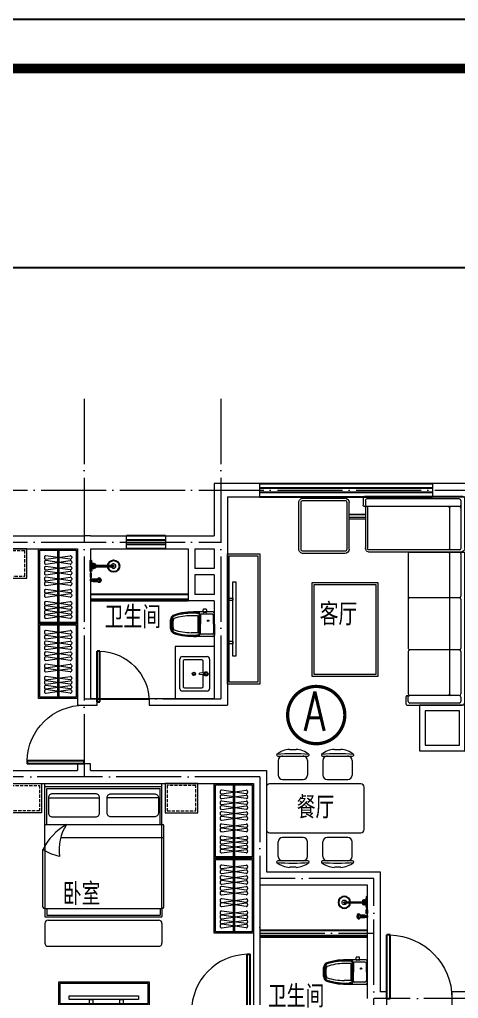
# Model space of a CAD drawing. Extents: x -54506 to 56283, y 5447 to 49997.
# Drawn here: x 14488 to 21230, y 34975 to 49997 of the extents above; entities that cross this region are included whole.
import ezdxf
from ezdxf.enums import TextEntityAlignment as Align

# ---------------------------------------------------------------- set-up
doc = ezdxf.new("R2010")
doc.units = 0
doc.header["$LTSCALE"] = 1000
doc.header["$MEASUREMENT"] = 0
doc.linetypes.add('DASH', pattern=[0.35, 0.25, -0.1])
doc.linetypes.add('DOTE', pattern=[2.42, 2, -0.2, 0.02, -0.2])
doc.layers.get('0').update_dxf_attribs({"linetype": 'CONTINUOUS'})
doc.layers.get('Defpoints').update_dxf_attribs({"linetype": 'CONTINUOUS'})
for name, color, linetype, lineweight in [('DOTE', 250, 'DOTE', 0), ('WALL', 255, 'CONTINUOUS', 20), ('家具', 159, 'CONTINUOUS', 9)]:
    doc.layers.add(name, color=color, linetype=linetype, lineweight=lineweight)
for name, color, linetype in [('PUB_DIM', 3, 'CONTINUOUS'), ('PUB_TITLE', 4, 'CONTINUOUS'), ('WINDOW', 4, 'CONTINUOUS'), ('文字', 60, 'CONTINUOUS')]:
    doc.layers.add(name, color=color, linetype=linetype)
doc.styles.add('_TCH_SPACE', font='simplex_.ttf', dxfattribs={"bigfont": 'GBCBIG'})
doc.styles.add('DIM_FONT', font='SIMPLEX', dxfattribs={"width": 0.7, "bigfont": 'GBCBIG'})
doc.styles.get("Standard").update_dxf_attribs({"font": 'GBENOR', "bigfont": 'GBCBIG'})
doc.dimstyles.new('DIMN', dxfattribs={"dimtxt": 300, "dimasz": 100, "dimexe": 250, "dimexo": 300, "dimgap": 150, "dimtad": 1, "dimdec": 0, "dimzin": 0, "dimdsep": 46, "dimtxsty": 'DIM_FONT', "dimblk": 'ARCHTICK', "dimcen": 0.09, "dimclrt": 7, "dimazin": 2, "dimtfac": 1, "dimtdec": 0, "dimtix": 1, "dimtmove": 2, "dimatfit": 3, "dimfxl": 0, "dimtolj": 1, "dimtzin": 0, "dimarcsym": 0})

# ---------------------------------------------------------------- blocks, each defined once
blk = doc.blocks.new('$DorLib2D$00000001')
for p, q in [((0.45, 0.975), (0.5, 0.975)), ((0.45, 0), (0.45, 0.975)), ((0.5, 0), (0.5, 0.975)), ((0.5, 0), (0.45, 0))]:
    blk.add_line(p, q)
at = {"lineweight": 13}
blk.add_arc((0.475, 0), 0.975, 91.4693, 180, dxfattribs=at)
blk = doc.blocks.new('A$C713E1743')
at = {"layer": '家具', "lineweight": -3}
for p, q in [((25, 271), (15, 271)), ((25, 228), (15, 228)), ((353, 255), (30, 255)), ((30, 245), (353, 245)), ((38, 49), (113, 49)), ((38, 19), (113, 19)), ((60, 19), (60, 49))]:
    blk.add_line(p, q, dxfattribs=at)
at = {"layer": '家具'}
for p, q in [((22, 265), (15, 265)), ((25, 235), (15, 235))]:
    blk.add_line(p, q, dxfattribs=at)
at = {"layer": '家具', "lineweight": -3}
for points in [[(0, 165), (0, 335), (10, 335), (15, 305), (15, 260)], [(15, 240), (15, 194), (10, 165), (0, 165)], [(25, 265), (25, 278), (70, 278), (70, 255)], [(70, 245), (70, 222), (25, 222), (25, 235)], [(46, 278), (46, 288), (50, 288), (50, 278)], [(50, 222), (50, 212), (46, 212), (46, 222)], [(29, 45), (0, 45), (0, 22), (29, 22)]]:
    blk.add_lwpolyline(points, dxfattribs=at)
for points in [[(0, 281), (10, 281), (10, 219), (0, 219)], [(0, 79), (10, 79), (10, 135), (0, 135)]]:
    blk.add_lwpolyline(points, close=True, dxfattribs=at)
at = {"layer": '家具'}
blk.add_lwpolyline([(10, 260), (30, 260), (30, 240), (10, 240)], close=True, dxfattribs=at)
for points in [[(22, 260), (22, 265), (50, 265), (50, 255)], [(50, 245), (50, 235), (22, 235), (22, 240)]]:
    blk.add_lwpolyline(points, dxfattribs=at)
at = {"layer": '家具', "lineweight": -3}
blk.add_circle((353, 250), 89.5, dxfattribs=at)
at = {"layer": '家具'}
for centre, radius in [((353, 250), 5), ((38, 34), 15), ((87, 34), 15)]:
    blk.add_circle(centre, radius, dxfattribs=at)
for centre, radius, start, end in [((353, 250), 35, 188.2132, 171.7868), ((353, 250), 9, 213.749, 146.251), ((38, 34), 17, 61.9275, 136.6641), ((38, 34), 17, 223.3359, 298.0725), ((87, 34), 17, 241.9275, 118.0725)]:
    blk.add_arc(centre, radius, start, end, dxfattribs=at)
at = {"layer": '家具', "lineweight": -3}
for centre, start, end in [((107, 65), 289.6733, 343.5819), ((107, 2), 16.4181, 70.3267)]:
    blk.add_arc(centre, 17.7, start, end, dxfattribs=at)
at = {"layer": '家具', "lineweight": -3, "extrusion": (0, 0, -1)}
for centre, major_axis, ratio, start_param, end_param in [((126, 34), (0, 31.4), 0.47884, -1.072899, 4.214492), ((136, 34), (0, 33.6), 0.612909, -0.37962, 3.521213)]:
    blk.add_ellipse(centre, major_axis=major_axis, ratio=ratio, start_param=start_param, end_param=end_param, dxfattribs=at)
blk = doc.blocks.new('A$C18F7073A')
at = {"layer": '家具'}
for p, q in [((429, 319), (324, 319)), ((449, 369), (363, 369)), ((401, 364), (399, 364)), ((509, 378), (405, 378)), ((405, 355), (405, 360)), ((427, 355), (405, 355)), ((433, 189), (433, 316)), ((433, 308), (433, 189)), ((445, 337), (445, 189)), ((449, 369), (449, 189)), ((449, 369), (468, 328)), ((459, 319), (459, 189)), ((468, 328), (468, 189)), ((644, 342), (482, 342)), ((508, 381), (508, 411)), ((508, 381), (508, 376)), ((554, 418), (515, 418)), ((554, 369), (515, 369)), ((526, 378), (518, 378)), ((543, 378), (533, 378)), ((558, 378), (550, 378)), ((657, 378), (557, 378)), ((562, 381), (562, 411)), ((562, 381), (562, 376)), ((666, 189), (666, 319)), ((680, 189), (680, 355)), ((20, 282), (20, 96)), ((20, 189), (20, 282)), ((43, 266), (43, 291)), ((43, 256), (43, 266)), ((43, 256), (43, 189)), ((43, 121), (43, 189)), ((433, 189), (433, 62)), ((433, 70), (433, 189)), ((445, 40), (445, 189)), ((449, 9), (449, 189)), ((459, 58), (459, 189)), ((468, 50), (468, 189)), ((666, 189), (666, 58)), ((680, 189), (680, 22)), ((43, 121), (43, 112)), ((43, 112), (43, 87)), ((429, 58), (324, 58)), ((449, 9), (363, 9)), ((401, 13), (399, 13)), ((427, 22), (405, 22)), ((405, 22), (405, 18)), ((449, 9), (468, 50)), ((644, 36), (482, 36)), ((657, 0), (405, 0))]:
    blk.add_line(p, q, dxfattribs=at)
blk.add_circle((585, 242), 11.4, dxfattribs=at)
for centre, radius, start, end in [((256, 202), 257, 157.1573, 182.879), ((83, 259), 75.7, 122.7351, 146.2527), ((54, 281), 34, 141.9313, 182.5793), ((283, 72), 344, 135.0457, 138.0777), ((49, 305), 13.5, 111.3401, 135.0457), ((49, 312), 13.5, 109.5371, 122.7351), ((68, 289), 25.3, 103.7471, 175.3876), ((327, -405), 776, 97.5237, 111.3401), ((358, -560), 939, 98.1762, 109.5373), ((339, -523), 881, 85.7103, 108.2941), ((327, -515), 834, 90.1819, 108.4973), ((665, -6617), 7000, 92.1248, 93.6001), ((313, -127), 499, 80.0177, 100.1149), ((401, 360), 4.5, 0, 90), ((427, 337), 18, 0, 90), ((429, 316), 3.6, 0, 90), ((482, 319), 22.5, 90, 180), ((515, 411), 7.2, 90, 180), ((515, 376), 7.2, 180, 270), ((554, 411), 7.2, 0, 90), ((554, 376), 7.2, 270, 0), ((644, 319), 22.5, 0, 90), ((657, 355), 22.5, 0, 90), ((256, 176), 257, 177.121, 202.8427), ((293, 204), 250, 165.8484, 183.4075), ((293, 174), 250, 176.5925, 194.1516), ((68, 259), 18, 108.4973, 160.8187), ((54, 97), 34, 177.4207, 218.0687), ((83, 119), 75.7, 213.7473, 237.2649), ((283, 306), 344, 221.9223, 224.9543), ((49, 73), 13.5, 224.9543, 248.6599), ((49, 66), 13.5, 237.2649, 250.4629), ((68, 89), 25.3, 184.6124, 256.2529), ((327, 783), 776, 248.6599, 262.4763), ((359, 938), 939, 250.4629, 261.8227), ((68, 119), 18, 199.1813, 251.5027), ((327, 893), 834, 251.5027, 269.8181), ((339, 901), 881, 251.7059, 274.2897), ((313, 505), 499, 259.8851, 279.9823), ((665, 6995), 7000, 266.3999, 267.8752), ((401, 18), 4.5, 270, 0), ((427, 40), 18, 270, 0), ((429, 62), 3.6, 270, 0), ((482, 58), 22.5, 180, 270), ((644, 58), 22.5, 270, 0), ((657, 22), 22.5, 270, 0)]:
    blk.add_arc(centre, radius, start, end, dxfattribs=at)
blk = doc.blocks.new('A$C1EB127D5')
at = {"layer": '家具'}
for p, q in [((0, 38), (0, 492)), ((38, 530), (419, 530)), ((51, 461), (51, 70)), ((337, 480), (70, 480)), ((356, 281), (356, 461)), ((457, 492), (457, 38)), ((373, 282), (299, 278)), ((299, 253), (299, 278)), ((373, 249), (299, 253)), ((356, 70), (356, 250)), ((382, 265), (368, 265)), ((387, 252), (377, 243)), ((378, 288), (387, 279)), ((401, 284), (401, 297)), ((401, 246), (401, 233)), ((424, 288), (414, 278)), ((414, 252), (423, 242)), ((419, 265), (433, 265)), ((419, 0), (38, 0)), ((70, 51), (337, 51))]:
    blk.add_line(p, q, dxfattribs=at)
for centre, radius in [((216, 264), 25.4), ((216, 264), 16), ((401, 265), 32.3), ((401, 265), 18.8)]:
    blk.add_circle(centre, radius, dxfattribs=at)
for centre, radius, start, end in [((38, 492), 38.1, 90, 180), ((70, 461), 19.1, 90, 180), ((337, 461), 19.1, 0, 90), ((419, 492), 38.1, 0, 90), ((38, 38), 38.1, 180, 270), ((70, 70), 19.1, 180, 270), ((337, 70), 19.1, 270, 0), ((419, 38), 38.1, 270, 0)]:
    blk.add_arc(centre, radius, start, end, dxfattribs=at)
blk = doc.blocks.new('dgfgf')
at = {"layer": '家具'}
blk.add_lwpolyline([(7597, -62676), (7147, -62676), (7147, -63176), (7597, -63176), (7597, -62676), (7517, -62676)], dxfattribs=at)
at = {"layer": '家具', "color": 251, "linetype": 'DASH', "ltscale": 0.2}
blk.add_lwpolyline([(7567, -62706), (7177, -62706), (7177, -63146), (7567, -63146)], close=True, dxfattribs=at)
blk = doc.blocks.new('A$C72813290')
at = {"layer": '家具'}
for p, q in [((579, 550), (579, 1960)), ((1830, 1980), (599, 1980)), ((779, 803), (779, 1980)), ((579, 1950), (0, 1950)), ((0, 550), (0, 1950)), ((30, 580), (30, 1920)), ((579, 1920), (30, 1920)), ((170, 1895), (170, 1283)), ((1850, 550), (1850, 1950)), ((1850, 1950), (1980, 1950)), ((1850, 1920), (1950, 1920)), ((1950, 580), (1950, 1920)), ((1980, 550), (1980, 1950)), ((170, 605), (170, 1217)), ((912, 550), (0, 550)), ((579, 580), (30, 580)), ((1830, 520), (967, 520)), ((1850, 580), (1950, 580)), ((1850, 550), (1980, 550))]:
    blk.add_line(p, q, dxfattribs=at)
at = {"layer": '家具', "linetype": 'DASH'}
for p, q in [((1850, 1950), (579, 1950)), ((912, 550), (1850, 550))]:
    blk.add_line(p, q, dxfattribs=at)
at = {"layer": '家具'}
for points in [[(170, 1895), (405, 1895, -0.414214), (465, 1835), (465, 1343, -0.414214), (405, 1283), (170, 1283, -0.414214), (110, 1343), (110, 1835, -0.414214)], [(170, 605), (405, 605, 0.414214), (465, 665), (465, 1157, 0.414214), (405, 1217), (170, 1217, 0.414214), (110, 1157), (110, 665, 0.414214)]]:
    blk.add_lwpolyline(points, format="xyb", close=True, dxfattribs=at)
blk.add_lwpolyline([(579, 883, 0.180302), (1071, 775, -0.088637), (967, 520, 28871.271551)], format="xyb", dxfattribs=at)
for centre, radius, start, end in [((599, 1960), 20, 90, 180), ((1819, 1951), 30.7, 357.6884, 69.6917), ((1392, 1363), 944, 210.6075, 243.2773), ((1819, 549), 30.7, 290.3566, 2.3152)]:
    blk.add_arc(centre, radius, start, end, dxfattribs=at)
blk.add_blockref('dgfgf', (-7147, 65176), dxfattribs=at)
at = {"layer": '家具', "xscale": -1, "rotation": 180}
blk.add_blockref('dgfgf', (-7147, -62676), dxfattribs=at)
blk = doc.blocks.new('A$C517B4DB9')
at = {"layer": '家具'}
blk.add_line((0, 0), (0, 1148), dxfattribs=at)
at = {"layer": '家具', "color": 8}
for p, q in [((290, 1128), (290, 20)), ((310, 1128), (310, 20)), ((90, 1023), (90, 1008)), ((90, 948), (90, 934)), ((113, 988), (487, 1042)), ((487, 988), (113, 1042)), ((113, 914), (487, 968)), ((487, 914), (113, 968)), ((510, 1023), (510, 1008)), ((510, 948), (510, 934)), ((90, 858), (90, 844)), ((90, 784), (90, 770)), ((113, 824), (487, 878)), ((487, 824), (113, 878)), ((113, 750), (487, 804)), ((487, 750), (113, 804)), ((510, 858), (510, 844)), ((510, 784), (510, 770)), ((90, 693), (90, 679)), ((90, 619), (90, 604)), ((113, 659), (487, 713)), ((487, 659), (113, 713)), ((113, 585), (487, 639)), ((487, 585), (113, 639)), ((510, 693), (510, 679)), ((510, 619), (510, 604)), ((90, 505), (90, 491)), ((113, 471), (487, 525)), ((487, 471), (113, 525)), ((113, 407), (487, 461)), ((487, 407), (113, 461)), ((510, 505), (510, 491)), ((90, 441), (90, 427)), ((90, 318), (90, 304)), ((113, 284), (487, 338)), ((487, 284), (113, 338)), ((510, 441), (510, 427)), ((510, 318), (510, 304)), ((90, 254), (90, 239)), ((90, 180), (90, 166)), ((113, 219), (487, 273)), ((487, 219), (113, 273)), ((113, 146), (487, 200)), ((487, 146), (113, 200)), ((510, 254), (510, 239)), ((510, 180), (510, 166)), ((90, 115), (90, 101)), ((113, 81), (487, 135)), ((487, 81), (113, 135)), ((510, 115), (510, 101))]:
    blk.add_line(p, q, dxfattribs=at)
at = {"layer": '家具'}
for points in [[(0, 0), (0, 1148), (600, 1148), (600, 0)], [(20, 20), (20, 1128), (580, 1128), (580, 20)]]:
    blk.add_lwpolyline(points, close=True, dxfattribs=at)
at = {"layer": '家具', "color": 8}
for centre, start, end in [((110, 1023), 82.4054, 180), ((110, 1008), 180, 277.5946), ((110, 948), 82.4054, 180), ((110, 934), 180, 277.5946), ((490, 1023), 0, 97.5946), ((490, 1008), 262.4054, 0), ((490, 948), 0, 97.5946), ((490, 934), 262.4054, 0), ((110, 858), 82.4054, 180), ((110, 844), 180, 277.5946), ((110, 784), 82.4054, 180), ((110, 770), 180, 277.5946), ((490, 858), 0, 97.5946), ((490, 844), 262.4054, 0), ((490, 784), 0, 97.5946), ((490, 770), 262.4054, 0), ((110, 693), 82.4054, 180), ((110, 679), 180, 277.5946), ((110, 619), 82.4054, 180), ((110, 604), 180, 277.5946), ((490, 693), 0, 97.5946), ((490, 679), 262.4054, 0), ((490, 619), 0, 97.5946), ((490, 604), 262.4054, 0), ((110, 505), 82.4054, 180), ((110, 491), 180, 277.5946), ((110, 441), 82.4054, 180), ((490, 505), 0, 97.5946), ((490, 491), 262.4054, 0), ((490, 441), 0, 97.5946), ((110, 427), 180, 277.5946), ((110, 318), 82.4054, 180), ((110, 304), 180, 277.5946), ((490, 427), 262.4054, 0), ((490, 318), 0, 97.5946), ((490, 304), 262.4054, 0), ((110, 254), 82.4054, 180), ((110, 239), 180, 277.5946), ((110, 180), 82.4054, 180), ((110, 166), 180, 277.5946), ((490, 254), 0, 97.5946), ((490, 239), 262.4054, 0), ((490, 180), 0, 97.5946), ((490, 166), 262.4054, 0), ((110, 115), 82.4054, 180), ((110, 101), 180, 277.5946), ((490, 115), 0, 97.5946), ((490, 101), 262.4054, 0)]:
    blk.add_arc(centre, 20, start, end, dxfattribs=at)
blk = doc.blocks.new('M_C25MYD')
for p, q in [((-389, 921), (-290, 921)), ((298, 921), (397, 921)), ((-569, 821), (-109, 821)), ((-564, 754), (-564, 529)), ((-114, 754), (-114, 529)), ((117, 821), (577, 821)), ((122, 754), (122, 529)), ((572, 754), (572, 529)), ((-497, 461), (-182, 461)), ((190, 461), (505, 461)), ((-746, 342), (-746, -308)), ((704, 392), (-696, 392)), ((754, -308), (754, 342)), ((-696, -358), (704, -358)), ((-182, -427), (-497, -427)), ((505, -427), (190, -427)), ((-564, -720), (-564, -495)), ((-114, -720), (-114, -495)), ((122, -720), (122, -495)), ((572, -720), (572, -495)), ((-109, -787), (-569, -787)), ((-290, -887), (-389, -887)), ((577, -787), (117, -787)), ((397, -887), (298, -887))]:
    blk.add_line(p, q)
for centre, radius, start, end in [((-379, 606), 316, 91.7651, 130.7265), ((-300, 606), 316, 49.2735, 88.2349), ((307, 606), 316, 91.7651, 130.7265), ((387, 606), 316, 49.2735, 88.2349), ((-579, 837), 10, 130.7265, 202.67), ((-569, 841), 20, 202.67, 270), ((-339, -1857), 2713, 84.8023, 95.1977), ((-497, 754), 67.5, 90, 180), ((-182, 754), 67.5, 0, 90), ((-109, 841), 20, 270, 337.33), ((-100, 837), 10, 337.33, 49.2735), ((108, 837), 10, 130.7265, 202.67), ((117, 841), 20, 202.67, 270), ((347, -1857), 2713, 84.8023, 95.1977), ((190, 754), 67.5, 90, 180), ((505, 754), 67.5, 0, 90), ((577, 841), 20, 270, 337.33), ((587, 837), 10, 337.33, 49.2735), ((-497, 529), 67.5, 180, 270), ((-182, 529), 67.5, 270, 0), ((190, 529), 67.5, 180, 270), ((505, 529), 67.5, 270, 0), ((-696, 342), 50, 90, 180), ((704, 342), 50, 0, 90), ((-696, -308), 50, 180, 270), ((-497, -495), 67.5, 90, 180), ((-182, -495), 67.5, 0, 90), ((190, -495), 67.5, 90, 180), ((505, -495), 67.5, 0, 90), ((704, -308), 50, 270, 0), ((-497, -720), 67.5, 180, 270), ((-182, -720), 67.5, 270, 0), ((190, -720), 67.5, 180, 270), ((505, -720), 67.5, 270, 0), ((-579, -803), 10, 157.33, 229.2735), ((-569, -807), 20, 90, 157.33), ((-379, -572), 316, 229.2735, 268.2349), ((-339, 1890), 2713, 264.8023, 275.1977), ((-300, -572), 316, 271.7651, 310.7265), ((-109, -807), 20, 22.67, 90), ((-100, -803), 10, 310.7265, 22.67), ((108, -803), 10, 157.33, 229.2735), ((117, -807), 20, 90, 157.33), ((307, -572), 316, 229.2735, 268.2349), ((347, 1890), 2713, 264.8023, 275.1977), ((387, -572), 316, 271.7651, 310.7265), ((577, -807), 20, 22.67, 90), ((587, -803), 10, 310.7265, 22.67)]:
    blk.add_arc(centre, radius, start, end)
at = {"width": 0.8, "flags": 9}
for tag in ['XSIZE', 'YSIZE']:
    blk.add_attdef(tag, (0, 0), '', height=0.5, dxfattribs=at)
blk = doc.blocks.new('A$C2FB07499')
at = {"layer": '家具', "ltscale": 0.5}
blk.add_lwpolyline([(500, 0), (0, 0), (0, 2000), (500, 2000)], close=True, dxfattribs=at)
at = {"layer": '家具', "color": 251, "ltscale": 40}
for points in [[(470, 30), (30, 30), (30, 1970), (470, 1970)], [(368, 1572), (415, 1572), (415, 428), (368, 428)], [(415, 1381), (480, 1381), (480, 1343), (415, 1343)], [(415, 717), (480, 717), (480, 679), (415, 679)]]:
    blk.add_lwpolyline(points, close=True, dxfattribs=at)
blk = doc.blocks.new('A$C25AA54E1')
at = {"layer": '家具', "ltscale": 20}
for p, q in [((1031, 2614), (3324, 2614)), ((3347, 2529), (3347, 2593)), ((3413, 2614), (4163, 2614)), ((4198, 2579), (4198, 1072)), ((996, 1731), (996, 2550)), ((3347, 2548), (3347, 1150)), ((3347, 1766), (3347, 2529)), ((1124, 1708), (1019, 1708)), ((1824, 1743), (1170, 1743)), ((3324, 1743), (1870, 1743)), ((1443, 1283), (2878, 1283)), ((1443, 260), (1443, 1283)), ((2878, 1283), (2878, 260)), ((4024, 1084), (3413, 1084)), ((4047, 1106), (4047, 1072)), ((4175, 1049), (4070, 1049)), ((3325, 767), (3325, 129)), ((4110, 832), (3391, 832)), ((4176, 129), (4176, 767)), ((2878, 260), (1443, 260)), ((3391, 63), (4110, 63))]:
    blk.add_line(p, q, dxfattribs=at)
at = {"layer": '家具', "color": 8}
for p, q in [((1031, 2527), (1031, 1766)), ((1123, 2550), (1054, 2550)), ((1147, 2527), (1147, 1766)), ((1824, 2550), (1170, 2550)), ((1847, 2529), (1847, 1766)), ((2624, 2550), (1870, 2550)), ((2647, 2529), (2647, 1766)), ((3324, 2550), (2670, 2550)), ((3380, 2529), (3380, 1139)), ((4070, 2550), (3403, 2550)), ((4047, 2527), (4047, 1106)), ((4140, 2550), (4070, 2550)), ((4163, 2527), (4163, 1106)), ((3324, 2378), (1170, 2378)), ((4025, 2378), (3403, 2378)), ((1053, 1743), (1124, 1743)), ((1476, 1250), (2845, 1250)), ((1476, 293), (1476, 1250)), ((2845, 1250), (2845, 293)), ((4047, 1117), (3402, 1117)), ((3876, 1084), (3876, 835)), ((3918, 1084), (3918, 834)), ((4140, 1084), (4070, 1084)), ((3360, 767), (3360, 129)), ((4110, 798), (3391, 798)), ((4141, 129), (4141, 767)), ((2845, 293), (1476, 293)), ((3391, 98), (4110, 98))]:
    blk.add_line(p, q, dxfattribs=at)
at = {"layer": '家具'}
for p, q in [((3860, 834), (3860, 1084)), ((3930, 832), (3930, 1084))]:
    blk.add_line(p, q, dxfattribs=at)
at = {"layer": '家具', "ltscale": 20}
blk.add_lwpolyline([(996, 2614), (996, 1917), (299, 1917), (299, 2614)], close=True, dxfattribs=at)
at = {"layer": '家具', "color": 8}
blk.add_lwpolyline([(912, 2530), (912, 2001), (383, 2001), (383, 2530)], close=True, dxfattribs=at)
at = {"layer": '家具', "ltscale": 20, "extrusion": (0, 0, -1)}
for centre, major_axis, ratio, start_param, end_param in [((1066, 2553), (-49.4, 49.4), 1, 5.45018, 6.544088), ((3324, 2590), (16.4, 16.4), 1, -0.785398, 0.696689), ((4163, 2579), (24.6, 24.6), 1, -0.785398, 0.785398), ((1019, 1731), (16.2, 16.2), 1, 2.356194, 3.926991), ((1124, 1766), (-16.2, 16.2), 1, 2.356194, 3.926991), ((1124, 1726), (12.7, 12.7), 0.942987, -0.815786, 2.325807), ((1170, 1766), (-16.2, 16.2), 1, 3.926991, 5.497787), ((1824, 1766), (-16.2, 16.2), 1, 2.356194, 3.926991), ((1870, 1766), (16.2, 16.2), 1, 2.356194, 3.926991), ((2624, 1766), (-16.2, 16.2), 1, 2.356194, 3.926991), ((2670, 1766), (16.2, 16.2), 1, 2.356194, 3.926991), ((3324, 1766), (-16.2, 16.2), 1, 2.356194, 3.926991), ((4024, 1106), (16.2, 16.2), 1, 0.785398, 2.356194), ((4175, 1072), (-16.2, 16.2), 1, 2.356194, 3.926991)]:
    blk.add_ellipse(centre, major_axis=major_axis, ratio=ratio, start_param=start_param, end_param=end_param, dxfattribs=at)
at = {"layer": '家具', "ltscale": 20}
for centre, major_axis, start_param, end_param in [((3413, 2548), (-46.6, 46.6), -0.785398, 0.785398), ((3413, 1150), (46.6, 46.6), 2.356194, 3.926991), ((4070, 1072), (16.2, 16.2), 2.356194, 3.926991), ((3391, 767), (-46.6, 46.6), -0.785398, 0.785398), ((4110, 767), (46.6, 46.6), 5.497787, 7.068583), ((3391, 129), (46.6, 46.6), 2.356194, 3.926991), ((4110, 129), (-46.6, 46.6), 2.356194, 3.926991)]:
    blk.add_ellipse(centre, major_axis=major_axis, ratio=1, start_param=start_param, end_param=end_param, dxfattribs=at)
at = {"layer": '家具', "color": 8, "extrusion": (0, 0, -1)}
for centre, major_axis, start_param, end_param in [((1054, 2527), (16.4, 16.4), 3.926991, 5.497787), ((1123, 2527), (16.4, 16.4), -0.785398, 0.785398), ((1170, 2527), (16.4, 16.4), 3.926991, 5.497787), ((1824, 2527), (-16.4, 16.4), 0.785398, 2.267485), ((1870, 2527), (16.4, 16.4), 4.0157, 5.497787), ((2624, 2527), (-16.4, 16.4), 0.785398, 2.267485), ((2670, 2527), (16.4, 16.4), 4.0157, 5.497787), ((3324, 2527), (-16.4, 16.4), 0.785398, 2.267485), ((3403, 2527), (16.4, 16.4), 4.0157, 5.497787), ((4023, 2527), (16.4, 16.4), -0.785398, 0.785398), ((4070, 2527), (-16.4, 16.4), 5.497787, 7.068583), ((4140, 2527), (16.4, 16.4), -0.785398, 0.785398), ((1170, 2401), (-16.4, 16.4), 3.926991, 5.409078), ((3324, 2355), (16.4, 16.4), -0.785398, 0.696689), ((3403, 2401), (-16.4, 16.4), 3.926991, 5.409078), ((4025, 2355), (-16.4, 16.4), 0.785398, 2.267485), ((1053, 1766), (16.2, 16.2), 2.356194, 3.926991), ((4070, 1106), (16.2, 16.2), 2.356194, 3.926991), ((4140, 1106), (-16.2, 16.2), 2.356194, 3.926991)]:
    blk.add_ellipse(centre, major_axis=major_axis, ratio=1, start_param=start_param, end_param=end_param, dxfattribs=at)
at = {"layer": '家具', "color": 8}
for centre, major_axis, start_param, end_param in [((1170, 2355), (16.4, 16.4), 0.785398, 2.267485), ((3324, 2401), (16.4, 16.4), 3.926991, 5.409078), ((3403, 2355), (16.4, 16.4), 0.785398, 2.267485), ((4025, 2401), (16.4, 16.4), 3.926991, 5.409078), ((3402, 1139), (15.5, 15.5), 2.356194, 3.926991), ((3391, 767), (-22, 22), -0.785398, 0.785398), ((4110, 767), (22, 22), 5.497787, 7.068583), ((3391, 129), (22, 22), 2.356194, 3.926991), ((4110, 129), (-22, 22), 2.356194, 3.926991)]:
    blk.add_ellipse(centre, major_axis=major_axis, ratio=1, start_param=start_param, end_param=end_param, dxfattribs=at)
blk = doc.blocks.new('A$C31D9048E')
at = {"layer": '家具'}
for p, q in [((629, 2350), (0, 2350)), ((0, 550), (0, 2350)), ((50, 550), (50, 2350)), ((80, 580), (80, 2320)), ((629, 2320), (80, 2320)), ((220, 2295), (220, 1508)), ((629, 550), (629, 2360)), ((1920, 2350), (629, 2350)), ((1900, 2380), (649, 2380)), ((829, 803), (829, 2380)), ((1920, 550), (1920, 2350)), ((1920, 2350), (2050, 2350)), ((1920, 2320), (2020, 2320)), ((2020, 580), (2020, 2320)), ((2050, 550), (2050, 2350)), ((2100, 600), (2100, 2300)), ((2150, 2350), (2450, 2350)), ((2500, 600), (2500, 2300)), ((220, 605), (220, 1392)), ((962, 550), (0, 550)), ((629, 580), (80, 580)), ((962, 550), (1920, 550)), ((1900, 520), (1017, 520)), ((1920, 580), (2020, 580)), ((1920, 550), (2050, 550)), ((2150, 550), (2450, 550))]:
    blk.add_line(p, q, dxfattribs=at)
for points in [[(220, 2295), (455, 2295, -0.414214), (515, 2235), (515, 1568, -0.414214), (455, 1508), (220, 1508, -0.414214), (160, 1568), (160, 2235, -0.414214)], [(220, 605), (455, 605, 0.414214), (515, 665), (515, 1332, 0.414214), (455, 1392), (220, 1392, 0.414214), (160, 1332), (160, 665, 0.414214)]]:
    blk.add_lwpolyline(points, format="xyb", close=True, dxfattribs=at)
blk.add_lwpolyline([(629, 883, 0.180302), (1121, 775, -0.088637), (1017, 520, 28871.271551)], format="xyb", dxfattribs=at)
for centre, radius, start, end in [((649, 2360), 20, 90, 180), ((1889, 2351), 30.7, 357.6884, 69.6917), ((2150, 2300), 50, 90, 180), ((2450, 2300), 50, 0, 90), ((1442, 1363), 944, 210.6075, 243.2773), ((1889, 549), 30.7, 290.3566, 2.3152), ((2150, 600), 50, 180, 270), ((2450, 600), 50, 270, 0)]:
    blk.add_arc(centre, radius, start, end, dxfattribs=at)
at = {"layer": '家具', "color": 8}
blk.add_blockref('dgfgf', (-7147, 65576), dxfattribs=at)
at = {"layer": '家具', "xscale": -0.9999999999999999, "rotation": 180}
blk.add_blockref('dgfgf', (-7147, -62676), dxfattribs=at)
blk = doc.blocks.new('ytjhgkj')
at = {"layer": '家具', "ltscale": 0.5}
blk.add_lwpolyline([(34949, 26116), (34599, 26116), (34599, 27516), (34949, 27516)], close=True, dxfattribs=at)
at = {"layer": '家具', "color": 251, "ltscale": 40}
for points in [[(34929, 26136), (34619, 26136), (34619, 27496), (34929, 27496)], [(34739, 27349), (34681, 27349), (34681, 26283), (34739, 26283)], [(34681, 27110), (34599, 27110), (34599, 27062), (34681, 27062)], [(34681, 26644), (34599, 26644), (34599, 26596), (34681, 26596)]]:
    blk.add_lwpolyline(points, close=True, dxfattribs=at)
blk = doc.blocks.new('_ArchTick')
at = {"color": 0, "linetype": 'ByBlock', "const_width": 0.4}
blk.add_lwpolyline([(-0.5, -0.5), (0.5, 0.5)], dxfattribs=at)
blk = doc.blocks.new('*D38')
at = {"layer": 'Defpoints', "color": 0}
for p in [(39380, 46191), (11280, 43988), (39380, 43988)]:
    blk.add_point(p, dxfattribs=at)
at = {"layer": 'PUB_DIM', "color": 0, "lineweight": -2}
for p, q in [((11280, 44288), (11280, 46441)), ((39380, 44288), (39380, 46441)), ((11280, 46191), (39380, 46191))]:
    blk.add_line(p, q, dxfattribs=at)
at = {"layer": 'PUB_DIM', "color": 0, "lineweight": -2, "xscale": 100, "yscale": 100, "zscale": 100, "rotation": 180}
blk.add_blockref('_ArchTick', (11280, 46191), dxfattribs=at)
at = {"layer": 'PUB_DIM', "color": 0, "lineweight": -2, "xscale": 100, "yscale": 100, "zscale": 100}
blk.add_blockref('_ArchTick', (39380, 46191), dxfattribs=at)
at = {"layer": 'PUB_DIM', "color": 7, "insert": (25330, 46491), "char_height": 300, "attachment_point": 5, "style": 'DIM_FONT'}
blk.add_mtext('\\A1;28100', dxfattribs=at)

msp = doc.modelspace()

# ---------------------------------------------------------------- linework, layer by layer
at = {"color": 1, "const_width": 50}
msp.add_lwpolyline([(19045.5, 39763.4, -0.4142136), (19485, 39323.9, -0.4142136), (19045.5, 38884.5, -0.4142136), (18606.1, 39323.9, -0.4142136), (19045.5, 39763.4, -5.0273395)], format="xyb", dxfattribs=at)
at = {"layer": 'DOTE', "ltscale": 0.5}
for p, q in [((15479.9, 44175.2), (15479.9, 38375.2)), ((17579.9, 44175.2), (17579.9, 39575.2)), ((9979.9, 42775.2), (21429.9, 42775.2)), ((9979.9, 41975.2), (17579.9, 41975.2)), ((15479.9, 39575.2), (17579.9, 39575.2)), ((18179.9, 38375.2), (9979.9, 38375.2)), ((18179.9, 38375.2), (18179.9, 33775.2)), ((19929.9, 36816.1), (18179.9, 36816.1)), ((19929.9, 33975.2), (19929.9, 36816.1)), ((18179.9, 35975.2), (19929.9, 35975.2)), ((25329.9, 34975.2), (19929.9, 34975.2))]:
    msp.add_line(p, q, dxfattribs=at)
at = {"layer": 'PUB_TITLE'}
msp.add_lwpolyline([(-6717.4, 5447.4), (56282.6, 5447.4), (56282.6, 49997.4), (-6717.4, 49997.4)], close=True, dxfattribs=at)
at = {"layer": 'PUB_TITLE', "const_width": 150}
msp.add_lwpolyline([(-2967.4, 6197.4), (55532.6, 6197.4), (55532.6, 49247.4), (-2967.4, 49247.4)], close=True, dxfattribs=at)
at = {"layer": 'WALL'}
for p, q in [((18179.9, 42875.2), (17479.9, 42875.2)), ((17479.9, 42875.2), (17479.9, 42075.2)), ((18179.9, 42675.2), (18179.9, 42875.2)), ((21529.9, 42875.2), (20829.9, 42875.2)), ((20829.9, 42875.2), (20829.9, 42675.2)), ((17679.9, 42675.2), (18179.9, 42675.2)), ((17679.9, 42675.2), (17679.9, 41975.2)), ((20829.9, 42675.2), (21329.9, 42675.2)), ((11179.6, 42075.2), (15479.9, 42075.2)), ((15579.9, 42075.2), (15479.9, 42075.2)), ((15579.9, 42075.2), (16129.5, 42075.2)), ((16129.5, 41875.2), (16129.5, 42075.2)), ((16729.5, 42075.2), (17479.9, 42075.2)), ((16729.5, 42075.2), (16729.5, 41875.2)), ((17679.9, 41975.2), (17679.9, 41575.3)), ((11379.6, 41875.2), (15379.9, 41875.2)), ((15379.9, 41875.2), (15379.9, 39575.2)), ((15579.9, 41875.2), (15579.9, 39575.2)), ((15579.9, 41875.2), (16129.5, 41875.2)), ((16729.5, 41875.2), (17079.9, 41875.2)), ((17079.9, 41875.2), (17079.9, 41575.3)), ((17179.9, 41875.2), (17179.9, 41575.3)), ((17179.9, 41875.2), (17479.9, 41875.2)), ((17479.9, 41875.2), (17479.9, 41575.3)), ((17079.9, 41575.3), (17079.9, 41075.3)), ((17479.9, 41575.3), (17179.9, 41575.3)), ((17479.9, 41475.3), (17179.9, 41475.3)), ((17179.9, 41475.3), (17179.9, 41175.3)), ((17479.9, 41475.3), (17479.9, 41175.3)), ((17679.9, 41575.3), (17679.9, 41175.3)), ((17479.9, 41175.3), (17179.9, 41175.3)), ((17679.9, 41175.3), (17679.9, 39475.2)), ((17479.9, 41075.3), (17079.9, 41075.3)), ((17479.9, 41075.3), (17479.9, 39575.2)), ((15379.9, 39575.2), (15379.9, 39475.2)), ((15679.9, 39575.2), (15579.9, 39575.2)), ((15679.9, 39475.2), (15679.9, 39575.2)), ((17479.9, 39575.2), (16479.9, 39575.2)), ((16479.9, 39575.2), (16479.9, 39475.2)), ((15379.9, 39475.2), (15579.9, 39475.2)), ((15579.9, 39475.2), (15679.9, 39475.2)), ((16479.9, 39475.2), (17679.9, 39475.2)), ((13379.9, 38475.2), (15379.9, 38475.2)), ((15579.9, 38575.2), (15379.9, 38575.2)), ((15379.9, 38575.2), (15379.9, 38475.2)), ((15579.9, 38475.2), (15579.9, 38575.2)), ((15579.9, 38475.2), (18279.9, 38475.2)), ((18279.9, 38475.2), (18279.9, 36916.1)), ((13479.9, 38275.2), (15479.9, 38275.2)), ((15479.9, 38275.2), (18079.9, 38275.2)), ((18079.9, 38275.2), (18079.9, 36816.1)), ((18079.9, 36816.1), (18079.9, 34875.2)), ((18279.9, 36916.1), (20029.9, 36916.1)), ((20029.9, 36916.1), (20029.9, 35075.2)), ((18179.9, 36716.1), (19829.9, 36716.1)), ((18179.9, 36716.1), (18179.9, 34775.2)), ((19829.9, 36716.1), (19829.9, 34975.2)), ((20130.4, 35075.2), (20029.9, 35075.2)), ((20130.4, 34875.2), (20130.4, 35075.2)), ((21329.9, 35075.2), (21130.4, 35075.2)), ((21130.4, 35075.2), (21130.4, 34875.2))]:
    msp.add_line(p, q, dxfattribs=at)
at = {"layer": 'WINDOW', "extrusion": (0, 0, -1)}
for p, q in [((18179.9, 42875.2), (20829.9, 42875.2)), ((20829.9, 42808.5), (18179.9, 42808.5)), ((20829.9, 42741.8), (18179.9, 42741.8)), ((18179.9, 42675.2), (20829.9, 42675.2)), ((16729.5, 42075.2), (16129.5, 42075.2)), ((16729.5, 42008.5), (16129.5, 42008.5)), ((16729.5, 41941.8), (16129.5, 41941.8)), ((16729.5, 41875.2), (16129.5, 41875.2))]:
    msp.add_line(p, q, dxfattribs=at)
at = {"layer": 'WINDOW'}
for p, q in [((17079.9, 41175.3), (15579.9, 41175.3)), ((17079.9, 41095.3), (15579.9, 41095.3)), ((17079.9, 41075.3), (15579.9, 41075.3)), ((15679.9, 39575.2), (16479.9, 39575.2)), ((19829.9, 36016.2), (18179.9, 36016.2)), ((19829.9, 35936.2), (18179.9, 35936.2)), ((19829.9, 35916.2), (18179.9, 35916.2))]:
    msp.add_line(p, q, dxfattribs=at)
at = {"layer": '家具', "linetype": 'ByBlock'}
for p, q in [((17479.9, 40375.2), (16879.9, 40375.2)), ((16879.9, 40375.2), (16879.9, 39575.2))]:
    msp.add_line(p, q, dxfattribs=at)

# ---------------------------------------------------------------- block references
at = {"layer": 'WINDOW'}
for p, xscale, yscale, zscale in [((16079.9, 39525.2), -800, 800, -800), ((17579.9, 34775.2), 900, 900, 900)]:
    msp.add_blockref('$DorLib2D$00000001', p, dxfattribs=dict(at, xscale=xscale, yscale=yscale, zscale=zscale))
for p, xscale, yscale, zscale, rotation in [((15479.9, 39025.2), 900, -900, 900, 270), ((20630.4, 34975.2), 1000, -1000, 1000, 179.9999999996265)]:
    msp.add_blockref('$DorLib2D$00000001', p, dxfattribs=dict(at, xscale=xscale, yscale=yscale, zscale=zscale, rotation=rotation))
at = {"layer": '家具', "xscale": -1}
for name, p, rotation in [('A$C25AA54E1', (18716.3, 38477.6), 270), ('A$C72813290', (14599.8, 41875.2), 90), ('ytjhgkj', (-11031.6, 275.8), 270)]:
    msp.add_blockref(name, p, dxfattribs=dict(at, rotation=rotation))
at = {"layer": '家具', "linetype": 'ByBlock'}
for name, p in [('A$C517B4DB9', (14779.9, 40726.9)), ('A$C713E1743', (15579.9, 41360.2)), ('A$C18F7073A', (16800.4, 40529.2)), ('A$C517B4DB9', (14779.9, 39578.7)), ('A$C1EB127D5', (16951.2, 39690.9)), ('A$C517B4DB9', (17479.9, 37126.9)), ('A$C517B4DB9', (17479.9, 35978.7)), ('A$C18F7073A', (19150.4, 35191.1))]:
    msp.add_blockref(name, p, dxfattribs=at)
at = {"layer": '家具'}
for name, p, rotation in [('A$C2FB07499', (18179.9, 41798.4), 180), ('A$C31D9048E', (14325.8, 38275.2), 269.9993053017263)]:
    msp.add_blockref(name, p, dxfattribs=dict(at, rotation=rotation))
msp.add_blockref('M_C25MYD', (19026, 37874.2), dxfattribs=at)
at = {"layer": '家具', "linetype": 'ByBlock', "xscale": -1}
msp.add_blockref('A$C713E1743', (19829.9, 36199.6), dxfattribs=at)

# ---------------------------------------------------------------- texts
at = {"color": 1, "style": '_TCH_SPACE', "width": 0.705882}
msp.add_text('A', height=600, dxfattribs=at).set_placement((19022.6, 39083.4), align=Align.CENTER)
at = {"layer": '文字', "style": '_TCH_SPACE', "width": 0.705882}
for s, p in [('卫生间', (16228.3, 40688.8)), ('客厅', (19387.1, 40732.4)), ('餐厅', (19034.5, 37768.6)), ('卧室', (15440.1, 36440.1)), ('卫生间', (18735.7, 34868.2))]:
    msp.add_text(s, height=300, dxfattribs=at).set_placement(p, align=Align.CENTER)

# ---------------------------------------------------------------- dimensions: what is measured, and where the dimension line sits
at = {"layer": 'PUB_DIM'}
dim = msp.add_aligned_dim(p1=(11279.9, 43988), p2=(39379.9, 43988), distance=2202.8, dimstyle='DIMN', dxfattribs=at)
dim.commit()
dim.dimension.update_dxf_attribs({"geometry": '*D38', "text_midpoint": (25329.9, 46490.9)})

doc.saveas('drawing.dxf')
